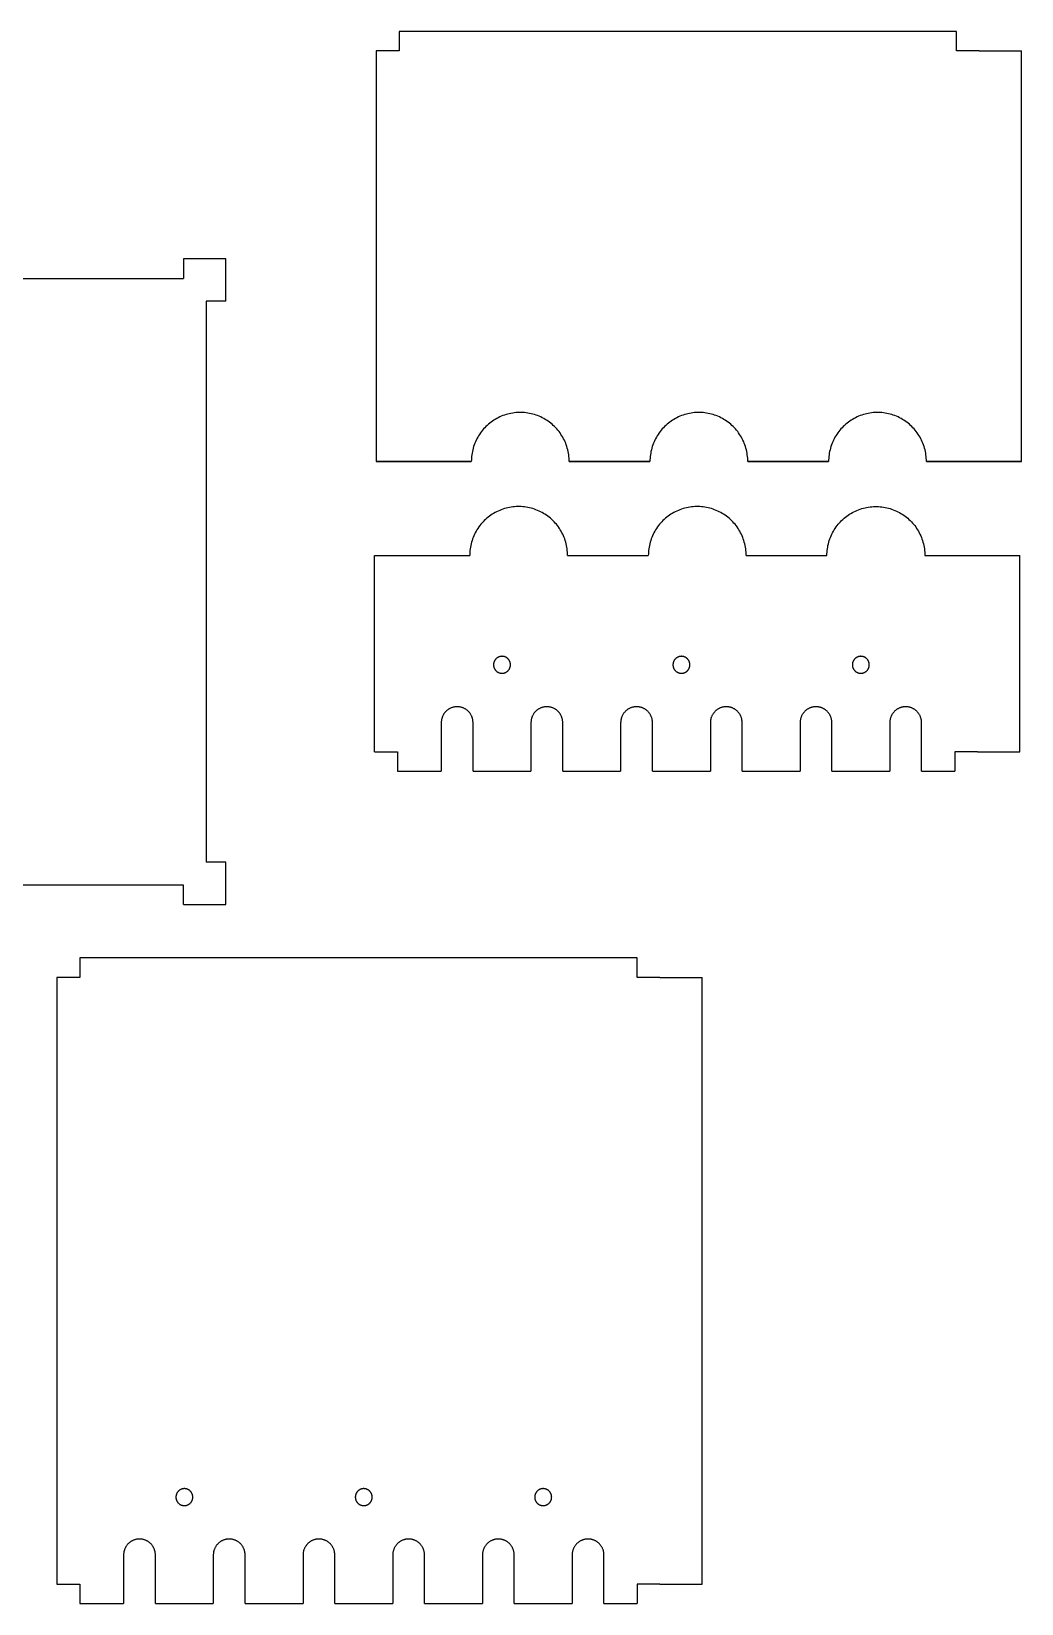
# Model space of a CAD drawing. Header units: millimetres. Extents: x -60 to 497, y -170 to 201.
# Drawn here: x 263.3 to 497.2, y -170 to 201.1 of the extents above; entities that cross this region are included whole.
import ezdxf

# ---------------------------------------------------------------- set-up
doc = ezdxf.new("R2010")
doc.units = ezdxf.units.MM
doc.header["$MEASUREMENT"] = 0
doc.layers.add('Default', color=178, linetype='Continuous', true_color=0x000000)

msp = doc.modelspace()

# ---------------------------------------------------------------- linework, layer by layer
at = {"layer": 'Default'}
for points in [[(481.76, 201.07), (350.16, 201.07)], [(350.16, 201.07), (350.16, 196.47)], [(487.16, 196.47), (481.76, 196.47), (481.76, 201.07)], [(344.76, 196.47), (344.76, 99.58)], [(350.16, 196.47), (344.76, 196.47)], [(487.16, 196.47), (497.16, 196.47)], [(497.16, 99.58), (497.16, 196.47)], [(299.24, 147.38), (299.24, 142.78)], [(309.24, 147.38), (299.24, 147.38)], [(309.24, 137.38), (309.24, 147.38)], [(166.84, 142.78), (299.24, 142.78)], [(309.24, 137.38), (304.64, 137.38)], [(304.64, 137.38), (304.64, 4.98)], [(390.33, 99.58), (390.32, 99.98), (390.3, 100.38), (390.27, 100.78), (390.22, 101.17), (390.16, 101.57), (390.08, 101.96), (389.99, 102.35), (389.89, 102.73), (389.78, 103.12), (389.65, 103.49), (389.51, 103.87), (389.35, 104.24), (389.19, 104.6), (389.01, 104.95), (388.82, 105.3), (388.61, 105.65), (388.4, 105.98), (388.17, 106.31), (387.93, 106.63), (387.68, 106.94), (387.42, 107.25), (387.15, 107.54), (386.88, 107.82), (386.59, 108.1), (386.29, 108.36), (385.98, 108.62), (385.66, 108.86), (385.34, 109.09), (385.01, 109.31), (384.67, 109.52), (384.32, 109.72), (383.97, 109.91), (383.61, 110.08), (383.24, 110.24), (382.87, 110.39), (382.5, 110.52), (382.12, 110.65), (381.73, 110.75), (381.35, 110.85), (380.96, 110.93), (380.56, 111), (380.17, 111.05), (379.77, 111.1), (379.37, 111.12), (378.97, 111.14), (378.58, 111.14), (378.18, 111.12), (377.78, 111.1), (377.38, 111.05), (376.99, 111), (376.59, 110.93), (376.2, 110.85), (375.82, 110.75), (375.43, 110.65), (375.05, 110.52), (374.68, 110.39), (374.31, 110.24), (373.94, 110.08), (373.58, 109.91), (373.23, 109.72), (372.88, 109.52), (372.54, 109.31), (372.21, 109.09), (371.89, 108.86), (371.57, 108.62), (371.26, 108.36), (370.96, 108.1), (370.68, 107.82), (370.4, 107.54), (370.13, 107.25), (369.87, 106.94), (369.62, 106.63), (369.38, 106.31), (369.15, 105.98), (368.94, 105.65), (368.74, 105.3), (368.54, 104.95), (368.36, 104.6), (368.2, 104.24), (368.04, 103.87), (367.9, 103.49), (367.77, 103.12), (367.66, 102.73), (367.56, 102.35), (367.47, 101.96), (367.39, 101.57), (367.33, 101.17), (367.28, 100.78), (367.25, 100.38), (367.23, 99.98), (367.22, 99.58)], [(432.51, 99.58), (432.51, 99.98), (432.49, 100.38), (432.45, 100.78), (432.4, 101.17), (432.34, 101.57), (432.27, 101.96), (432.18, 102.35), (432.08, 102.73), (431.96, 103.12), (431.83, 103.49), (431.69, 103.87), (431.54, 104.24), (431.37, 104.6), (431.19, 104.95), (431, 105.3), (430.8, 105.65), (430.58, 105.98), (430.35, 106.31), (430.12, 106.63), (429.87, 106.94), (429.61, 107.25), (429.34, 107.54), (429.06, 107.82), (428.77, 108.1), (428.47, 108.36), (428.16, 108.62), (427.85, 108.86), (427.52, 109.09), (427.19, 109.31), (426.85, 109.52), (426.51, 109.72), (426.15, 109.91), (425.79, 110.08), (425.43, 110.24), (425.06, 110.39), (424.68, 110.52), (424.3, 110.65), (423.92, 110.75), (423.53, 110.85), (423.14, 110.93), (422.75, 111), (422.35, 111.05), (421.96, 111.1), (421.56, 111.12), (421.16, 111.14), (420.76, 111.14), (420.36, 111.12), (419.96, 111.1), (419.57, 111.05), (419.17, 111), (418.78, 110.93), (418.39, 110.85), (418, 110.75), (417.62, 110.65), (417.24, 110.52), (416.86, 110.39), (416.49, 110.24), (416.13, 110.08), (415.77, 109.91), (415.41, 109.72), (415.07, 109.52), (414.73, 109.31), (414.4, 109.09), (414.07, 108.86), (413.76, 108.62), (413.45, 108.36), (413.15, 108.1), (412.86, 107.82), (412.58, 107.54), (412.31, 107.25), (412.05, 106.94), (411.8, 106.63), (411.57, 106.31), (411.34, 105.98), (411.12, 105.65), (410.92, 105.3), (410.73, 104.95), (410.55, 104.6), (410.38, 104.24), (410.23, 103.87), (410.09, 103.49), (409.96, 103.12), (409.84, 102.73), (409.74, 102.35), (409.65, 101.96), (409.58, 101.57), (409.51, 101.17), (409.47, 100.78), (409.43, 100.38), (409.41, 99.98), (409.4, 99.58)], [(474.7, 99.58), (474.69, 99.98), (474.67, 100.38), (474.64, 100.78), (474.59, 101.17), (474.53, 101.57), (474.45, 101.96), (474.36, 102.35), (474.26, 102.73), (474.15, 103.12), (474.02, 103.49), (473.88, 103.87), (473.72, 104.24), (473.56, 104.6), (473.38, 104.95), (473.18, 105.3), (472.98, 105.65), (472.77, 105.98), (472.54, 106.31), (472.3, 106.63), (472.05, 106.94), (471.79, 107.25), (471.52, 107.54), (471.24, 107.82), (470.96, 108.1), (470.66, 108.36), (470.35, 108.62), (470.03, 108.86), (469.71, 109.09), (469.38, 109.31), (469.04, 109.52), (468.69, 109.72), (468.34, 109.91), (467.98, 110.08), (467.61, 110.24), (467.24, 110.39), (466.87, 110.52), (466.49, 110.65), (466.1, 110.75), (465.72, 110.85), (465.33, 110.93), (464.93, 111), (464.54, 111.05), (464.14, 111.1), (463.74, 111.12), (463.34, 111.14), (462.95, 111.14), (462.55, 111.12), (462.15, 111.1), (461.75, 111.05), (461.36, 111), (460.96, 110.93), (460.57, 110.85), (460.19, 110.75), (459.8, 110.65), (459.42, 110.52), (459.05, 110.39), (458.68, 110.24), (458.31, 110.08), (457.95, 109.91), (457.6, 109.72), (457.25, 109.52), (456.91, 109.31), (456.58, 109.09), (456.26, 108.86), (455.94, 108.62), (455.63, 108.36), (455.33, 108.1), (455.04, 107.82), (454.77, 107.54), (454.5, 107.25), (454.24, 106.94), (453.99, 106.63), (453.75, 106.31), (453.52, 105.98), (453.31, 105.65), (453.1, 105.3), (452.91, 104.95), (452.73, 104.6), (452.57, 104.24), (452.41, 103.87), (452.27, 103.49), (452.14, 103.12), (452.03, 102.73), (451.93, 102.35), (451.84, 101.96), (451.76, 101.57), (451.7, 101.17), (451.65, 100.78), (451.62, 100.38), (451.6, 99.98), (451.59, 99.58)], [(344.76, 99.58), (367.22, 99.58)], [(367.22, 99.58), (344.76, 99.58)], [(390.33, 99.58), (409.4, 99.58)], [(409.4, 99.58), (390.33, 99.58)], [(390.33, 99.58), (409.4, 99.58)], [(432.51, 99.58), (451.59, 99.58)], [(451.59, 99.58), (432.51, 99.58)], [(432.51, 99.58), (451.59, 99.58)], [(497.16, 99.58), (474.7, 99.58)], [(474.7, 99.58), (497.16, 99.58)], [(389.95, 77.38), (389.94, 77.78), (389.92, 78.18), (389.89, 78.57), (389.84, 78.97), (389.78, 79.36), (389.7, 79.76), (389.61, 80.15), (389.51, 80.53), (389.39, 80.91), (389.27, 81.29), (389.12, 81.66), (388.97, 82.03), (388.8, 82.39), (388.62, 82.75), (388.43, 83.1), (388.23, 83.44), (388.01, 83.78), (387.79, 84.11), (387.55, 84.43), (387.3, 84.74), (387.04, 85.04), (386.77, 85.34), (386.49, 85.62), (386.2, 85.9), (385.9, 86.16), (385.6, 86.41), (385.28, 86.66), (384.96, 86.89), (384.62, 87.11), (384.28, 87.32), (383.94, 87.52), (383.58, 87.7), (383.23, 87.88), (382.86, 88.04), (382.49, 88.18), (382.11, 88.32), (381.73, 88.44), (381.35, 88.55), (380.96, 88.65), (380.57, 88.73), (380.18, 88.8), (379.79, 88.85), (379.39, 88.89), (378.99, 88.92), (378.59, 88.93), (378.19, 88.93), (377.79, 88.92), (377.4, 88.89), (377, 88.85), (376.6, 88.8), (376.21, 88.73), (375.82, 88.65), (375.43, 88.55), (375.05, 88.44), (374.67, 88.32), (374.3, 88.18), (373.92, 88.04), (373.56, 87.88), (373.2, 87.7), (372.85, 87.52), (372.5, 87.32), (372.16, 87.11), (371.83, 86.89), (371.5, 86.66), (371.19, 86.41), (370.88, 86.16), (370.58, 85.9), (370.29, 85.62), (370.01, 85.34), (369.74, 85.04), (369.48, 84.74), (369.24, 84.43), (369, 84.11), (368.77, 83.78), (368.56, 83.44), (368.35, 83.1), (368.16, 82.75), (367.98, 82.39), (367.81, 82.03), (367.66, 81.66), (367.52, 81.29), (367.39, 80.91), (367.28, 80.53), (367.17, 80.15), (367.08, 79.76), (367.01, 79.36), (366.95, 78.97), (366.9, 78.57), (366.86, 78.18), (366.84, 77.78), (366.84, 77.38)], [(432.13, 77.38), (432.13, 77.78), (432.1, 78.18), (432.07, 78.57), (432.02, 78.97), (431.96, 79.36), (431.89, 79.76), (431.8, 80.15), (431.69, 80.53), (431.58, 80.91), (431.45, 81.29), (431.31, 81.66), (431.15, 82.03), (430.99, 82.39), (430.81, 82.75), (430.62, 83.1), (430.41, 83.44), (430.2, 83.78), (429.97, 84.11), (429.73, 84.43), (429.49, 84.74), (429.23, 85.04), (428.96, 85.34), (428.68, 85.62), (428.39, 85.9), (428.09, 86.16), (427.78, 86.41), (427.47, 86.66), (427.14, 86.89), (426.81, 87.11), (426.47, 87.32), (426.12, 87.52), (425.77, 87.7), (425.41, 87.88), (425.05, 88.04), (424.67, 88.18), (424.3, 88.32), (423.92, 88.44), (423.54, 88.55), (423.15, 88.65), (422.76, 88.73), (422.37, 88.8), (421.97, 88.85), (421.57, 88.89), (421.18, 88.92), (420.78, 88.93), (420.38, 88.93), (419.98, 88.92), (419.58, 88.89), (419.18, 88.85), (418.79, 88.8), (418.4, 88.73), (418.01, 88.65), (417.62, 88.55), (417.23, 88.44), (416.86, 88.32), (416.48, 88.18), (416.11, 88.04), (415.74, 87.88), (415.38, 87.7), (415.03, 87.52), (414.68, 87.32), (414.35, 87.11), (414.01, 86.89), (413.69, 86.66), (413.37, 86.41), (413.07, 86.16), (412.77, 85.9), (412.48, 85.62), (412.2, 85.34), (411.93, 85.04), (411.67, 84.74), (411.42, 84.43), (411.18, 84.11), (410.96, 83.78), (410.74, 83.44), (410.54, 83.1), (410.35, 82.75), (410.17, 82.39), (410, 82.03), (409.85, 81.66), (409.7, 81.29), (409.58, 80.91), (409.46, 80.53), (409.36, 80.15), (409.27, 79.76), (409.19, 79.36), (409.13, 78.97), (409.08, 78.57), (409.05, 78.18), (409.03, 77.78), (409.02, 77.38)], [(451.21, 77.38), (451.21, 77.78), (451.23, 78.18), (451.27, 78.57), (451.32, 78.97), (451.38, 79.36), (451.45, 79.76), (451.54, 80.15), (451.64, 80.53), (451.76, 80.91), (451.89, 81.29), (452.03, 81.66), (452.18, 82.03), (452.35, 82.39), (452.53, 82.75), (452.72, 83.1), (452.93, 83.44), (453.14, 83.78), (453.37, 84.11), (453.6, 84.43), (453.85, 84.74), (454.11, 85.04), (454.38, 85.34), (454.66, 85.62), (454.95, 85.9), (455.25, 86.16), (455.56, 86.41), (455.87, 86.66), (456.2, 86.89), (456.53, 87.11), (456.87, 87.32), (457.22, 87.52), (457.57, 87.7), (457.93, 87.88), (458.29, 88.04), (458.66, 88.18), (459.04, 88.32), (459.42, 88.44), (459.8, 88.55), (460.19, 88.65), (460.58, 88.73), (460.97, 88.8), (461.37, 88.85), (461.77, 88.89), (462.16, 88.92), (462.56, 88.93), (462.96, 88.93), (463.36, 88.92), (463.76, 88.89), (464.15, 88.85), (464.55, 88.8), (464.94, 88.73), (465.33, 88.65), (465.72, 88.55), (466.1, 88.44), (466.48, 88.32), (466.86, 88.18), (467.23, 88.04), (467.59, 87.88), (467.95, 87.7), (468.31, 87.52), (468.65, 87.32), (468.99, 87.11), (469.33, 86.89), (469.65, 86.66), (469.97, 86.41), (470.27, 86.16), (470.57, 85.9), (470.86, 85.62), (471.14, 85.34), (471.41, 85.04), (471.67, 84.74), (471.92, 84.43), (472.16, 84.11), (472.38, 83.78), (472.6, 83.44), (472.8, 83.1), (472.99, 82.75), (473.17, 82.39), (473.34, 82.03), (473.49, 81.66), (473.64, 81.29), (473.76, 80.91), (473.88, 80.53), (473.98, 80.15), (474.07, 79.76), (474.15, 79.36), (474.21, 78.97), (474.25, 78.57), (474.29, 78.18), (474.31, 77.78), (474.32, 77.38)], [(344.38, 77.38), (366.84, 77.38)], [(344.38, 31.07), (344.38, 77.38)], [(389.95, 77.38), (409.02, 77.38)], [(432.13, 77.38), (451.21, 77.38)], [(474.32, 77.38), (496.78, 77.38)], [(496.78, 31.07), (496.78, 77.38)], [(367.63, 37.94), (367.63, 38.07), (367.62, 38.2), (367.61, 38.33), (367.59, 38.46), (367.57, 38.59), (367.55, 38.71), (367.52, 38.84), (367.49, 38.96), (367.45, 39.09), (367.41, 39.21), (367.36, 39.33), (367.31, 39.45), (367.26, 39.57), (367.2, 39.68), (367.14, 39.8), (367.07, 39.91), (367, 40.02), (366.93, 40.12), (366.85, 40.23), (366.77, 40.33), (366.69, 40.43), (366.6, 40.52), (366.51, 40.62), (366.41, 40.71), (366.32, 40.79), (366.22, 40.87), (366.11, 40.95), (366.01, 41.03), (365.9, 41.1), (365.79, 41.17), (365.68, 41.23), (365.56, 41.29), (365.45, 41.35), (365.33, 41.4), (365.21, 41.45), (365.09, 41.49), (364.96, 41.53), (364.84, 41.57), (364.71, 41.6), (364.59, 41.62), (364.46, 41.65), (364.33, 41.66), (364.2, 41.68), (364.07, 41.69), (363.94, 41.69), (363.81, 41.69), (363.68, 41.69), (363.55, 41.68), (363.43, 41.66), (363.3, 41.65), (363.17, 41.62), (363.04, 41.6), (362.92, 41.57), (362.79, 41.53), (362.67, 41.49), (362.55, 41.45), (362.43, 41.4), (362.31, 41.35), (362.19, 41.29), (362.08, 41.23), (361.97, 41.17), (361.85, 41.1), (361.75, 41.03), (361.64, 40.95), (361.54, 40.87), (361.44, 40.79), (361.34, 40.71), (361.25, 40.62), (361.16, 40.52), (361.07, 40.43), (360.99, 40.33), (360.91, 40.23), (360.83, 40.12), (360.75, 40.02), (360.68, 39.91), (360.62, 39.8), (360.56, 39.68), (360.5, 39.57), (360.44, 39.45), (360.39, 39.33), (360.35, 39.21), (360.31, 39.09), (360.27, 38.96), (360.24, 38.84), (360.21, 38.71), (360.18, 38.59), (360.16, 38.46), (360.15, 38.33), (360.14, 38.2), (360.13, 38.07), (360.13, 37.94)], [(388.81, 37.94), (388.81, 38.07), (388.8, 38.2), (388.79, 38.33), (388.78, 38.46), (388.76, 38.59), (388.73, 38.71), (388.7, 38.84), (388.67, 38.96), (388.63, 39.09), (388.59, 39.21), (388.55, 39.33), (388.5, 39.45), (388.44, 39.57), (388.38, 39.68), (388.32, 39.8), (388.25, 39.91), (388.18, 40.02), (388.11, 40.12), (388.03, 40.23), (387.95, 40.33), (387.87, 40.43), (387.78, 40.52), (387.69, 40.62), (387.6, 40.71), (387.5, 40.79), (387.4, 40.87), (387.3, 40.95), (387.19, 41.03), (387.08, 41.1), (386.97, 41.17), (386.86, 41.23), (386.75, 41.29), (386.63, 41.35), (386.51, 41.4), (386.39, 41.45), (386.27, 41.49), (386.15, 41.53), (386.02, 41.57), (385.9, 41.6), (385.77, 41.62), (385.64, 41.65), (385.51, 41.66), (385.38, 41.68), (385.26, 41.69), (385.13, 41.69), (385, 41.69), (384.87, 41.69), (384.74, 41.68), (384.61, 41.66), (384.48, 41.65), (384.35, 41.62), (384.23, 41.6), (384.1, 41.57), (383.98, 41.53), (383.85, 41.49), (383.73, 41.45), (383.61, 41.4), (383.49, 41.35), (383.38, 41.29), (383.26, 41.23), (383.15, 41.17), (383.04, 41.1), (382.93, 41.03), (382.83, 40.95), (382.72, 40.87), (382.62, 40.79), (382.53, 40.71), (382.43, 40.62), (382.34, 40.52), (382.25, 40.43), (382.17, 40.33), (382.09, 40.23), (382.01, 40.12), (381.94, 40.02), (381.87, 39.91), (381.8, 39.8), (381.74, 39.68), (381.68, 39.57), (381.63, 39.45), (381.58, 39.33), (381.53, 39.21), (381.49, 39.09), (381.45, 38.96), (381.42, 38.84), (381.39, 38.71), (381.37, 38.59), (381.35, 38.46), (381.33, 38.33), (381.32, 38.2), (381.31, 38.07), (381.31, 37.94)], [(410, 37.94), (409.99, 38.07), (409.99, 38.2), (409.98, 38.33), (409.96, 38.46), (409.94, 38.59), (409.92, 38.71), (409.89, 38.84), (409.85, 38.96), (409.82, 39.09), (409.77, 39.21), (409.73, 39.33), (409.68, 39.45), (409.62, 39.57), (409.57, 39.68), (409.5, 39.8), (409.44, 39.91), (409.37, 40.02), (409.29, 40.12), (409.22, 40.23), (409.14, 40.33), (409.05, 40.43), (408.97, 40.52), (408.87, 40.62), (408.78, 40.71), (408.68, 40.79), (408.58, 40.87), (408.48, 40.95), (408.38, 41.03), (408.27, 41.1), (408.16, 41.17), (408.05, 41.23), (407.93, 41.29), (407.81, 41.35), (407.7, 41.4), (407.58, 41.45), (407.45, 41.49), (407.33, 41.53), (407.21, 41.57), (407.08, 41.6), (406.95, 41.62), (406.83, 41.65), (406.7, 41.66), (406.57, 41.68), (406.44, 41.69), (406.31, 41.69), (406.18, 41.69), (406.05, 41.69), (405.92, 41.68), (405.79, 41.66), (405.66, 41.65), (405.54, 41.62), (405.41, 41.6), (405.28, 41.57), (405.16, 41.53), (405.04, 41.49), (404.91, 41.45), (404.79, 41.4), (404.68, 41.35), (404.56, 41.29), (404.44, 41.23), (404.33, 41.17), (404.22, 41.1), (404.11, 41.03), (404.01, 40.95), (403.91, 40.87), (403.81, 40.79), (403.71, 40.71), (403.62, 40.62), (403.52, 40.52), (403.44, 40.43), (403.35, 40.33), (403.27, 40.23), (403.19, 40.12), (403.12, 40.02), (403.05, 39.91), (402.99, 39.8), (402.92, 39.68), (402.87, 39.57), (402.81, 39.45), (402.76, 39.33), (402.72, 39.21), (402.67, 39.09), (402.64, 38.96), (402.6, 38.84), (402.57, 38.71), (402.55, 38.59), (402.53, 38.46), (402.51, 38.33), (402.5, 38.2), (402.5, 38.07), (402.49, 37.94)], [(431.18, 37.94), (431.18, 38.07), (431.17, 38.2), (431.16, 38.33), (431.14, 38.46), (431.12, 38.59), (431.1, 38.71), (431.07, 38.84), (431.04, 38.96), (431, 39.09), (430.96, 39.21), (430.91, 39.33), (430.86, 39.45), (430.81, 39.57), (430.75, 39.68), (430.69, 39.8), (430.62, 39.91), (430.55, 40.02), (430.48, 40.12), (430.4, 40.23), (430.32, 40.33), (430.24, 40.43), (430.15, 40.52), (430.06, 40.62), (429.96, 40.71), (429.87, 40.79), (429.77, 40.87), (429.66, 40.95), (429.56, 41.03), (429.45, 41.1), (429.34, 41.17), (429.23, 41.23), (429.11, 41.29), (429, 41.35), (428.88, 41.4), (428.76, 41.45), (428.64, 41.49), (428.51, 41.53), (428.39, 41.57), (428.26, 41.6), (428.14, 41.62), (428.01, 41.65), (427.88, 41.66), (427.75, 41.68), (427.62, 41.69), (427.49, 41.69), (427.36, 41.69), (427.23, 41.69), (427.11, 41.68), (426.98, 41.66), (426.85, 41.65), (426.72, 41.62), (426.59, 41.6), (426.47, 41.57), (426.34, 41.53), (426.22, 41.49), (426.1, 41.45), (425.98, 41.4), (425.86, 41.35), (425.74, 41.29), (425.63, 41.23), (425.52, 41.17), (425.41, 41.1), (425.3, 41.03), (425.19, 40.95), (425.09, 40.87), (424.99, 40.79), (424.89, 40.71), (424.8, 40.62), (424.71, 40.52), (424.62, 40.43), (424.54, 40.33), (424.46, 40.23), (424.38, 40.12), (424.3, 40.02), (424.24, 39.91), (424.17, 39.8), (424.11, 39.68), (424.05, 39.57), (423.99, 39.45), (423.94, 39.33), (423.9, 39.21), (423.86, 39.09), (423.82, 38.96), (423.79, 38.84), (423.76, 38.71), (423.73, 38.59), (423.71, 38.46), (423.7, 38.33), (423.69, 38.2), (423.68, 38.07), (423.68, 37.94)], [(452.36, 37.94), (452.36, 38.07), (452.35, 38.2), (452.34, 38.33), (452.33, 38.46), (452.31, 38.59), (452.28, 38.71), (452.25, 38.84), (452.22, 38.96), (452.18, 39.09), (452.14, 39.21), (452.1, 39.33), (452.05, 39.45), (451.99, 39.57), (451.93, 39.68), (451.87, 39.8), (451.81, 39.91), (451.74, 40.02), (451.66, 40.12), (451.58, 40.23), (451.5, 40.33), (451.42, 40.43), (451.33, 40.52), (451.24, 40.62), (451.15, 40.71), (451.05, 40.79), (450.95, 40.87), (450.85, 40.95), (450.74, 41.03), (450.64, 41.1), (450.52, 41.17), (450.41, 41.23), (450.3, 41.29), (450.18, 41.35), (450.06, 41.4), (449.94, 41.45), (449.82, 41.49), (449.7, 41.53), (449.57, 41.57), (449.45, 41.6), (449.32, 41.62), (449.19, 41.65), (449.06, 41.66), (448.94, 41.68), (448.81, 41.69), (448.68, 41.69), (448.55, 41.69), (448.42, 41.69), (448.29, 41.68), (448.16, 41.66), (448.03, 41.65), (447.9, 41.62), (447.78, 41.6), (447.65, 41.57), (447.53, 41.53), (447.4, 41.49), (447.28, 41.45), (447.16, 41.4), (447.04, 41.35), (446.93, 41.29), (446.81, 41.23), (446.7, 41.17), (446.59, 41.1), (446.48, 41.03), (446.38, 40.95), (446.27, 40.87), (446.17, 40.79), (446.08, 40.71), (445.98, 40.62), (445.89, 40.52), (445.8, 40.43), (445.72, 40.33), (445.64, 40.23), (445.56, 40.12), (445.49, 40.02), (445.42, 39.91), (445.35, 39.8), (445.29, 39.68), (445.23, 39.57), (445.18, 39.45), (445.13, 39.33), (445.08, 39.21), (445.04, 39.09), (445, 38.96), (444.97, 38.84), (444.94, 38.71), (444.92, 38.59), (444.9, 38.46), (444.88, 38.33), (444.87, 38.2), (444.86, 38.07), (444.86, 37.94)], [(473.55, 37.94), (473.54, 38.07), (473.54, 38.2), (473.53, 38.33), (473.51, 38.46), (473.49, 38.59), (473.47, 38.71), (473.44, 38.84), (473.4, 38.96), (473.37, 39.09), (473.33, 39.21), (473.28, 39.33), (473.23, 39.45), (473.18, 39.57), (473.12, 39.68), (473.05, 39.8), (472.99, 39.91), (472.92, 40.02), (472.85, 40.12), (472.77, 40.23), (472.69, 40.33), (472.6, 40.43), (472.52, 40.52), (472.42, 40.62), (472.33, 40.71), (472.23, 40.79), (472.13, 40.87), (472.03, 40.95), (471.93, 41.03), (471.82, 41.1), (471.71, 41.17), (471.6, 41.23), (471.48, 41.29), (471.36, 41.35), (471.25, 41.4), (471.13, 41.45), (471, 41.49), (470.88, 41.53), (470.76, 41.57), (470.63, 41.6), (470.5, 41.62), (470.38, 41.65), (470.25, 41.66), (470.12, 41.68), (469.99, 41.69), (469.86, 41.69), (469.73, 41.69), (469.6, 41.69), (469.47, 41.68), (469.34, 41.66), (469.21, 41.65), (469.09, 41.62), (468.96, 41.6), (468.83, 41.57), (468.71, 41.53), (468.59, 41.49), (468.47, 41.45), (468.34, 41.4), (468.23, 41.35), (468.11, 41.29), (468, 41.23), (467.88, 41.17), (467.77, 41.1), (467.66, 41.03), (467.56, 40.95), (467.46, 40.87), (467.36, 40.79), (467.26, 40.71), (467.17, 40.62), (467.08, 40.52), (466.99, 40.43), (466.9, 40.33), (466.82, 40.23), (466.75, 40.12), (466.67, 40.02), (466.6, 39.91), (466.54, 39.8), (466.47, 39.68), (466.42, 39.57), (466.36, 39.45), (466.31, 39.33), (466.27, 39.21), (466.22, 39.09), (466.19, 38.96), (466.15, 38.84), (466.12, 38.71), (466.1, 38.59), (466.08, 38.46), (466.06, 38.33), (466.05, 38.2), (466.05, 38.07), (466.04, 37.94)], [(360.13, 37.94), (360.13, 26.47)], [(367.63, 26.47), (367.63, 37.94)], [(381.31, 37.94), (381.31, 26.47)], [(388.81, 26.47), (388.81, 37.94)], [(402.49, 37.94), (402.49, 26.47)], [(410, 26.47), (410, 37.94)], [(423.68, 37.94), (423.68, 26.47)], [(431.18, 26.47), (431.18, 37.94)], [(444.86, 37.94), (444.86, 26.47)], [(452.36, 26.47), (452.36, 37.94)], [(466.04, 37.94), (466.04, 26.47)], [(473.55, 26.47), (473.55, 37.94)], [(344.38, 31.07), (349.78, 31.07)], [(349.78, 31.07), (349.78, 26.47)], [(486.78, 31.07), (481.38, 31.07)], [(481.38, 31.07), (481.38, 26.47)], [(486.78, 31.07), (496.78, 31.07)], [(349.78, 26.47), (360.13, 26.47)], [(367.63, 26.47), (381.31, 26.47)], [(388.81, 26.47), (402.49, 26.47)], [(410, 26.47), (423.68, 26.47)], [(431.18, 26.47), (444.86, 26.47)], [(452.36, 26.47), (466.04, 26.47)], [(473.55, 26.47), (481.38, 26.47)], [(309.24, 4.98), (304.64, 4.98)], [(309.24, -5.02), (309.24, 4.98)], [(299.24, -0.42), (166.84, -0.42)], [(299.24, -5.02), (299.24, -0.42)], [(299.24, -5.02), (309.24, -5.02)], [(274.77, -17.58), (274.77, -22.18)], [(406.37, -17.58), (274.77, -17.58)], [(411.77, -22.18), (406.37, -22.18), (406.37, -17.58)], [(269.37, -22.18), (269.37, -165.38)], [(274.77, -22.18), (269.37, -22.18)], [(411.77, -22.18), (421.77, -22.18)], [(421.77, -165.38), (421.77, -22.18)], [(292.62, -158.51), (292.62, -158.38), (292.61, -158.25), (292.6, -158.12), (292.59, -157.99), (292.57, -157.86), (292.54, -157.73), (292.51, -157.61), (292.48, -157.48), (292.44, -157.36), (292.4, -157.24), (292.35, -157.11), (292.3, -157), (292.25, -156.88), (292.19, -156.76), (292.13, -156.65), (292.06, -156.54), (291.99, -156.43), (291.92, -156.32), (291.84, -156.22), (291.76, -156.12), (291.68, -156.02), (291.59, -155.92), (291.5, -155.83), (291.41, -155.74), (291.31, -155.65), (291.21, -155.57), (291.11, -155.49), (291, -155.42), (290.89, -155.35), (290.78, -155.28), (290.67, -155.21), (290.56, -155.15), (290.44, -155.1), (290.32, -155.05), (290.2, -155), (290.08, -154.95), (289.96, -154.91), (289.83, -154.88), (289.71, -154.85), (289.58, -154.82), (289.45, -154.8), (289.32, -154.78), (289.19, -154.77), (289.06, -154.76), (288.94, -154.75), (288.81, -154.75), (288.68, -154.76), (288.55, -154.77), (288.42, -154.78), (288.29, -154.8), (288.16, -154.82), (288.04, -154.85), (287.91, -154.88), (287.79, -154.91), (287.66, -154.95), (287.54, -155), (287.42, -155.05), (287.3, -155.1), (287.18, -155.15), (287.07, -155.21), (286.96, -155.28), (286.85, -155.35), (286.74, -155.42), (286.63, -155.49), (286.53, -155.57), (286.43, -155.65), (286.33, -155.74), (286.24, -155.83), (286.15, -155.92), (286.06, -156.02), (285.98, -156.12), (285.9, -156.22), (285.82, -156.32), (285.75, -156.43), (285.68, -156.54), (285.61, -156.65), (285.55, -156.76), (285.49, -156.88), (285.44, -157), (285.39, -157.11), (285.34, -157.24), (285.3, -157.36), (285.26, -157.48), (285.23, -157.61), (285.2, -157.73), (285.17, -157.86), (285.15, -157.99), (285.14, -158.12), (285.13, -158.25), (285.12, -158.38), (285.12, -158.51)], [(313.81, -158.51), (313.8, -158.38), (313.8, -158.25), (313.79, -158.12), (313.77, -157.99), (313.75, -157.86), (313.72, -157.73), (313.7, -157.61), (313.66, -157.48), (313.63, -157.36), (313.58, -157.24), (313.54, -157.11), (313.49, -157), (313.43, -156.88), (313.38, -156.76), (313.31, -156.65), (313.25, -156.54), (313.18, -156.43), (313.1, -156.32), (313.03, -156.22), (312.95, -156.12), (312.86, -156.02), (312.77, -155.92), (312.68, -155.83), (312.59, -155.74), (312.49, -155.65), (312.39, -155.57), (312.29, -155.49), (312.18, -155.42), (312.08, -155.35), (311.97, -155.28), (311.85, -155.21), (311.74, -155.15), (311.62, -155.1), (311.5, -155.05), (311.38, -155), (311.26, -154.95), (311.14, -154.91), (311.01, -154.88), (310.89, -154.85), (310.76, -154.82), (310.63, -154.8), (310.51, -154.78), (310.38, -154.77), (310.25, -154.76), (310.12, -154.75), (309.99, -154.75), (309.86, -154.76), (309.73, -154.77), (309.6, -154.78), (309.47, -154.8), (309.35, -154.82), (309.22, -154.85), (309.09, -154.88), (308.97, -154.91), (308.85, -154.95), (308.72, -155), (308.6, -155.05), (308.48, -155.1), (308.37, -155.15), (308.25, -155.21), (308.14, -155.28), (308.03, -155.35), (307.92, -155.42), (307.82, -155.49), (307.71, -155.57), (307.62, -155.65), (307.52, -155.74), (307.42, -155.83), (307.33, -155.92), (307.25, -156.02), (307.16, -156.12), (307.08, -156.22), (307, -156.32), (306.93, -156.43), (306.86, -156.54), (306.79, -156.65), (306.73, -156.76), (306.67, -156.88), (306.62, -157), (306.57, -157.11), (306.52, -157.24), (306.48, -157.36), (306.44, -157.48), (306.41, -157.61), (306.38, -157.73), (306.36, -157.86), (306.34, -157.99), (306.32, -158.12), (306.31, -158.25), (306.3, -158.38), (306.3, -158.51)], [(334.99, -158.51), (334.99, -158.38), (334.98, -158.25), (334.97, -158.12), (334.95, -157.99), (334.93, -157.86), (334.91, -157.73), (334.88, -157.61), (334.85, -157.48), (334.81, -157.36), (334.77, -157.24), (334.72, -157.11), (334.67, -157), (334.62, -156.88), (334.56, -156.76), (334.5, -156.65), (334.43, -156.54), (334.36, -156.43), (334.29, -156.32), (334.21, -156.22), (334.13, -156.12), (334.05, -156.02), (333.96, -155.92), (333.87, -155.83), (333.77, -155.74), (333.68, -155.65), (333.58, -155.57), (333.47, -155.49), (333.37, -155.42), (333.26, -155.35), (333.15, -155.28), (333.04, -155.21), (332.92, -155.15), (332.81, -155.1), (332.69, -155.05), (332.57, -155), (332.45, -154.95), (332.32, -154.91), (332.2, -154.88), (332.07, -154.85), (331.95, -154.82), (331.82, -154.8), (331.69, -154.78), (331.56, -154.77), (331.43, -154.76), (331.3, -154.75), (331.17, -154.75), (331.04, -154.76), (330.91, -154.77), (330.79, -154.78), (330.66, -154.8), (330.53, -154.82), (330.4, -154.85), (330.28, -154.88), (330.15, -154.91), (330.03, -154.95), (329.91, -155), (329.79, -155.05), (329.67, -155.1), (329.55, -155.15), (329.44, -155.21), (329.32, -155.28), (329.21, -155.35), (329.11, -155.42), (329, -155.49), (328.9, -155.57), (328.8, -155.65), (328.7, -155.74), (328.61, -155.83), (328.52, -155.92), (328.43, -156.02), (328.35, -156.12), (328.26, -156.22), (328.19, -156.32), (328.11, -156.43), (328.04, -156.54), (327.98, -156.65), (327.92, -156.76), (327.86, -156.88), (327.8, -157), (327.75, -157.11), (327.71, -157.24), (327.67, -157.36), (327.63, -157.48), (327.6, -157.61), (327.57, -157.73), (327.54, -157.86), (327.52, -157.99), (327.51, -158.12), (327.5, -158.25), (327.49, -158.38), (327.49, -158.51)], [(356.17, -158.51), (356.17, -158.38), (356.16, -158.25), (356.15, -158.12), (356.14, -157.99), (356.12, -157.86), (356.09, -157.73), (356.06, -157.61), (356.03, -157.48), (355.99, -157.36), (355.95, -157.24), (355.9, -157.11), (355.85, -157), (355.8, -156.88), (355.74, -156.76), (355.68, -156.65), (355.61, -156.54), (355.54, -156.43), (355.47, -156.32), (355.39, -156.22), (355.31, -156.12), (355.23, -156.02), (355.14, -155.92), (355.05, -155.83), (354.96, -155.74), (354.86, -155.65), (354.76, -155.57), (354.66, -155.49), (354.55, -155.42), (354.44, -155.35), (354.33, -155.28), (354.22, -155.21), (354.11, -155.15), (353.99, -155.1), (353.87, -155.05), (353.75, -155), (353.63, -154.95), (353.51, -154.91), (353.38, -154.88), (353.26, -154.85), (353.13, -154.82), (353, -154.8), (352.87, -154.78), (352.74, -154.77), (352.61, -154.76), (352.49, -154.75), (352.36, -154.75), (352.23, -154.76), (352.1, -154.77), (351.97, -154.78), (351.84, -154.8), (351.71, -154.82), (351.59, -154.85), (351.46, -154.88), (351.34, -154.91), (351.21, -154.95), (351.09, -155), (350.97, -155.05), (350.85, -155.1), (350.74, -155.15), (350.62, -155.21), (350.51, -155.28), (350.4, -155.35), (350.29, -155.42), (350.18, -155.49), (350.08, -155.57), (349.98, -155.65), (349.89, -155.74), (349.79, -155.83), (349.7, -155.92), (349.61, -156.02), (349.53, -156.12), (349.45, -156.22), (349.37, -156.32), (349.3, -156.43), (349.23, -156.54), (349.16, -156.65), (349.1, -156.76), (349.04, -156.88), (348.99, -157), (348.94, -157.11), (348.89, -157.24), (348.85, -157.36), (348.81, -157.48), (348.78, -157.61), (348.75, -157.73), (348.73, -157.86), (348.71, -157.99), (348.69, -158.12), (348.68, -158.25), (348.67, -158.38), (348.67, -158.51)], [(377.36, -158.51), (377.35, -158.38), (377.35, -158.25), (377.34, -158.12), (377.32, -157.99), (377.3, -157.86), (377.28, -157.73), (377.25, -157.61), (377.21, -157.48), (377.18, -157.36), (377.13, -157.24), (377.09, -157.11), (377.04, -157), (376.98, -156.88), (376.93, -156.76), (376.86, -156.65), (376.8, -156.54), (376.73, -156.43), (376.65, -156.32), (376.58, -156.22), (376.5, -156.12), (376.41, -156.02), (376.32, -155.92), (376.23, -155.83), (376.14, -155.74), (376.04, -155.65), (375.94, -155.57), (375.84, -155.49), (375.74, -155.42), (375.63, -155.35), (375.52, -155.28), (375.4, -155.21), (375.29, -155.15), (375.17, -155.1), (375.05, -155.05), (374.93, -155), (374.81, -154.95), (374.69, -154.91), (374.56, -154.88), (374.44, -154.85), (374.31, -154.82), (374.18, -154.8), (374.06, -154.78), (373.93, -154.77), (373.8, -154.76), (373.67, -154.75), (373.54, -154.75), (373.41, -154.76), (373.28, -154.77), (373.15, -154.78), (373.02, -154.8), (372.9, -154.82), (372.77, -154.85), (372.64, -154.88), (372.52, -154.91), (372.4, -154.95), (372.27, -155), (372.15, -155.05), (372.04, -155.1), (371.92, -155.15), (371.8, -155.21), (371.69, -155.28), (371.58, -155.35), (371.47, -155.42), (371.37, -155.49), (371.27, -155.57), (371.17, -155.65), (371.07, -155.74), (370.97, -155.83), (370.88, -155.92), (370.8, -156.02), (370.71, -156.12), (370.63, -156.22), (370.55, -156.32), (370.48, -156.43), (370.41, -156.54), (370.34, -156.65), (370.28, -156.76), (370.22, -156.88), (370.17, -157), (370.12, -157.11), (370.07, -157.24), (370.03, -157.36), (370, -157.48), (369.96, -157.61), (369.93, -157.73), (369.91, -157.86), (369.89, -157.99), (369.87, -158.12), (369.86, -158.25), (369.86, -158.38), (369.85, -158.51)], [(398.54, -158.51), (398.54, -158.38), (398.53, -158.25), (398.52, -158.12), (398.5, -157.99), (398.48, -157.86), (398.46, -157.73), (398.43, -157.61), (398.4, -157.48), (398.36, -157.36), (398.32, -157.24), (398.27, -157.11), (398.22, -157), (398.17, -156.88), (398.11, -156.76), (398.05, -156.65), (397.98, -156.54), (397.91, -156.43), (397.84, -156.32), (397.76, -156.22), (397.68, -156.12), (397.6, -156.02), (397.51, -155.92), (397.42, -155.83), (397.32, -155.74), (397.23, -155.65), (397.13, -155.57), (397.02, -155.49), (396.92, -155.42), (396.81, -155.35), (396.7, -155.28), (396.59, -155.21), (396.47, -155.15), (396.36, -155.1), (396.24, -155.05), (396.12, -155), (396, -154.95), (395.87, -154.91), (395.75, -154.88), (395.62, -154.85), (395.5, -154.82), (395.37, -154.8), (395.24, -154.78), (395.11, -154.77), (394.98, -154.76), (394.85, -154.75), (394.72, -154.75), (394.59, -154.76), (394.46, -154.77), (394.34, -154.78), (394.21, -154.8), (394.08, -154.82), (393.95, -154.85), (393.83, -154.88), (393.7, -154.91), (393.58, -154.95), (393.46, -155), (393.34, -155.05), (393.22, -155.1), (393.1, -155.15), (392.99, -155.21), (392.87, -155.28), (392.76, -155.35), (392.66, -155.42), (392.55, -155.49), (392.45, -155.57), (392.35, -155.65), (392.25, -155.74), (392.16, -155.83), (392.07, -155.92), (391.98, -156.02), (391.9, -156.12), (391.82, -156.22), (391.74, -156.32), (391.66, -156.43), (391.59, -156.54), (391.53, -156.65), (391.47, -156.76), (391.41, -156.88), (391.35, -157), (391.3, -157.11), (391.26, -157.24), (391.22, -157.36), (391.18, -157.48), (391.15, -157.61), (391.12, -157.73), (391.09, -157.86), (391.07, -157.99), (391.06, -158.12), (391.05, -158.25), (391.04, -158.38), (391.04, -158.51)], [(285.12, -158.51), (285.12, -169.98)], [(292.62, -169.98), (292.62, -158.51)], [(306.3, -158.51), (306.3, -169.98)], [(313.81, -169.98), (313.81, -158.51)], [(327.49, -158.51), (327.49, -169.98)], [(334.99, -169.98), (334.99, -158.51)], [(348.67, -158.51), (348.67, -169.98)], [(356.17, -169.98), (356.17, -158.51)], [(369.85, -158.51), (369.85, -169.98)], [(377.36, -169.98), (377.36, -158.51)], [(391.04, -158.51), (391.04, -169.98)], [(398.54, -169.98), (398.54, -158.51)], [(269.37, -165.38), (274.77, -165.38)], [(274.77, -165.38), (274.77, -169.98)], [(411.77, -165.38), (406.37, -165.38), (406.37, -169.98)], [(411.77, -165.38), (421.77, -165.38)], [(274.77, -169.98), (285.12, -169.98)], [(292.62, -169.98), (306.3, -169.98)], [(313.81, -169.98), (327.49, -169.98)], [(334.99, -169.98), (348.67, -169.98)], [(356.17, -169.98), (369.85, -169.98)], [(377.36, -169.98), (391.04, -169.98)], [(398.54, -169.98), (406.37, -169.98)]]:
    msp.add_lwpolyline(points, dxfattribs=at)
for points in [[(376.47, 51.59), (376.47, 51.66), (376.46, 51.73), (376.46, 51.79), (376.45, 51.86), (376.44, 51.93), (376.43, 52), (376.41, 52.07), (376.39, 52.13), (376.37, 52.2), (376.35, 52.27), (376.33, 52.33), (376.3, 52.4), (376.27, 52.46), (376.24, 52.52), (376.2, 52.58), (376.17, 52.64), (376.13, 52.7), (376.09, 52.76), (376.05, 52.81), (376.01, 52.87), (375.96, 52.92), (375.91, 52.97), (375.87, 53.02), (375.81, 53.07), (375.76, 53.11), (375.71, 53.16), (375.65, 53.2), (375.6, 53.24), (375.54, 53.28), (375.48, 53.31), (375.42, 53.35), (375.36, 53.38), (375.29, 53.41), (375.23, 53.44), (375.17, 53.46), (375.1, 53.48), (375.03, 53.51), (374.97, 53.52), (374.9, 53.54), (374.83, 53.55), (374.76, 53.56), (374.69, 53.57), (374.63, 53.58), (374.56, 53.58), (374.49, 53.59), (374.42, 53.59), (374.35, 53.58), (374.28, 53.58), (374.21, 53.57), (374.14, 53.56), (374.07, 53.55), (374.01, 53.53), (373.94, 53.51), (373.87, 53.5), (373.81, 53.47), (373.74, 53.45), (373.68, 53.42), (373.61, 53.39), (373.55, 53.36), (373.49, 53.33), (373.43, 53.3), (373.37, 53.26), (373.31, 53.22), (373.26, 53.18), (373.2, 53.13), (373.15, 53.09), (373.1, 53.04), (373.05, 52.99), (373, 52.94), (372.96, 52.89), (372.91, 52.84), (372.87, 52.78), (372.83, 52.73), (372.79, 52.67), (372.75, 52.61), (372.72, 52.55), (372.69, 52.49), (372.66, 52.43), (372.63, 52.36), (372.6, 52.3), (372.58, 52.23), (372.56, 52.17), (372.54, 52.1), (372.52, 52.03), (372.51, 51.97), (372.49, 51.9), (372.48, 51.83), (372.48, 51.76), (372.47, 51.69), (372.47, 51.62), (372.47, 51.55), (372.47, 51.48), (372.48, 51.41), (372.48, 51.34), (372.49, 51.28), (372.51, 51.21), (372.52, 51.14), (372.54, 51.07), (372.56, 51), (372.58, 50.94), (372.6, 50.87), (372.63, 50.81), (372.66, 50.75), (372.69, 50.68), (372.72, 50.62), (372.75, 50.56), (372.79, 50.5), (372.83, 50.44), (372.87, 50.39), (372.91, 50.33), (372.96, 50.28), (373, 50.23), (373.05, 50.18), (373.1, 50.13), (373.15, 50.08), (373.2, 50.04), (373.26, 50), (373.31, 49.95), (373.37, 49.92), (373.43, 49.88), (373.49, 49.84), (373.55, 49.81), (373.61, 49.78), (373.68, 49.75), (373.74, 49.72), (373.81, 49.7), (373.87, 49.68), (373.94, 49.66), (374.01, 49.64), (374.07, 49.63), (374.14, 49.61), (374.21, 49.6), (374.28, 49.6), (374.35, 49.59), (374.42, 49.59), (374.49, 49.59), (374.56, 49.59), (374.63, 49.59), (374.69, 49.6), (374.76, 49.61), (374.83, 49.62), (374.9, 49.63), (374.97, 49.65), (375.03, 49.67), (375.1, 49.69), (375.17, 49.71), (375.23, 49.74), (375.29, 49.76), (375.36, 49.79), (375.42, 49.83), (375.48, 49.86), (375.54, 49.9), (375.6, 49.93), (375.65, 49.97), (375.71, 50.02), (375.76, 50.06), (375.81, 50.11), (375.87, 50.15), (375.91, 50.2), (375.96, 50.25), (376.01, 50.31), (376.05, 50.36), (376.09, 50.42), (376.13, 50.47), (376.17, 50.53), (376.2, 50.59), (376.24, 50.65), (376.27, 50.71), (376.3, 50.78), (376.33, 50.84), (376.35, 50.91), (376.37, 50.97), (376.39, 51.04), (376.41, 51.11), (376.43, 51.17), (376.44, 51.24), (376.45, 51.31), (376.46, 51.38), (376.46, 51.45), (376.47, 51.52)], [(418.84, 51.59), (418.84, 51.66), (418.83, 51.73), (418.83, 51.79), (418.82, 51.86), (418.81, 51.93), (418.79, 52), (418.78, 52.07), (418.76, 52.13), (418.74, 52.2), (418.72, 52.27), (418.69, 52.33), (418.67, 52.4), (418.64, 52.46), (418.61, 52.52), (418.57, 52.58), (418.54, 52.64), (418.5, 52.7), (418.46, 52.76), (418.42, 52.81), (418.37, 52.87), (418.33, 52.92), (418.28, 52.97), (418.23, 53.02), (418.18, 53.07), (418.13, 53.11), (418.08, 53.16), (418.02, 53.2), (417.96, 53.24), (417.91, 53.28), (417.85, 53.31), (417.79, 53.35), (417.72, 53.38), (417.66, 53.41), (417.6, 53.44), (417.53, 53.46), (417.47, 53.48), (417.4, 53.51), (417.33, 53.52), (417.27, 53.54), (417.2, 53.55), (417.13, 53.56), (417.06, 53.57), (416.99, 53.58), (416.92, 53.58), (416.85, 53.59), (416.78, 53.59), (416.72, 53.58), (416.65, 53.58), (416.58, 53.57), (416.51, 53.56), (416.44, 53.55), (416.37, 53.53), (416.31, 53.51), (416.24, 53.5), (416.17, 53.47), (416.11, 53.45), (416.04, 53.42), (415.98, 53.39), (415.92, 53.36), (415.86, 53.33), (415.8, 53.3), (415.74, 53.26), (415.68, 53.22), (415.62, 53.18), (415.57, 53.13), (415.52, 53.09), (415.47, 53.04), (415.42, 52.99), (415.37, 52.94), (415.32, 52.89), (415.28, 52.84), (415.24, 52.78), (415.19, 52.73), (415.16, 52.67), (415.12, 52.61), (415.08, 52.55), (415.05, 52.49), (415.02, 52.43), (414.99, 52.36), (414.97, 52.3), (414.94, 52.23), (414.92, 52.17), (414.9, 52.1), (414.89, 52.03), (414.87, 51.97), (414.86, 51.9), (414.85, 51.83), (414.84, 51.76), (414.84, 51.69), (414.84, 51.62), (414.84, 51.55), (414.84, 51.48), (414.84, 51.41), (414.85, 51.34), (414.86, 51.28), (414.87, 51.21), (414.89, 51.14), (414.9, 51.07), (414.92, 51), (414.94, 50.94), (414.97, 50.87), (414.99, 50.81), (415.02, 50.75), (415.05, 50.68), (415.08, 50.62), (415.12, 50.56), (415.16, 50.5), (415.19, 50.44), (415.24, 50.39), (415.28, 50.33), (415.32, 50.28), (415.37, 50.23), (415.42, 50.18), (415.47, 50.13), (415.52, 50.08), (415.57, 50.04), (415.62, 50), (415.68, 49.95), (415.74, 49.92), (415.8, 49.88), (415.86, 49.84), (415.92, 49.81), (415.98, 49.78), (416.04, 49.75), (416.11, 49.72), (416.17, 49.7), (416.24, 49.68), (416.31, 49.66), (416.37, 49.64), (416.44, 49.63), (416.51, 49.61), (416.58, 49.6), (416.65, 49.6), (416.72, 49.59), (416.78, 49.59), (416.85, 49.59), (416.92, 49.59), (416.99, 49.59), (417.06, 49.6), (417.13, 49.61), (417.2, 49.62), (417.27, 49.63), (417.33, 49.65), (417.4, 49.67), (417.47, 49.69), (417.53, 49.71), (417.6, 49.74), (417.66, 49.76), (417.72, 49.79), (417.79, 49.83), (417.85, 49.86), (417.91, 49.9), (417.96, 49.93), (418.02, 49.97), (418.08, 50.02), (418.13, 50.06), (418.18, 50.11), (418.23, 50.15), (418.28, 50.2), (418.33, 50.25), (418.37, 50.31), (418.42, 50.36), (418.46, 50.42), (418.5, 50.47), (418.54, 50.53), (418.57, 50.59), (418.61, 50.65), (418.64, 50.71), (418.67, 50.78), (418.69, 50.84), (418.72, 50.91), (418.74, 50.97), (418.76, 51.04), (418.78, 51.11), (418.79, 51.17), (418.81, 51.24), (418.82, 51.31), (418.83, 51.38), (418.83, 51.45), (418.84, 51.52)], [(461.2, 51.59), (461.2, 51.66), (461.2, 51.73), (461.19, 51.79), (461.18, 51.86), (461.17, 51.93), (461.16, 52), (461.14, 52.07), (461.13, 52.13), (461.11, 52.2), (461.08, 52.27), (461.06, 52.33), (461.03, 52.4), (461, 52.46), (460.97, 52.52), (460.94, 52.58), (460.9, 52.64), (460.87, 52.7), (460.83, 52.76), (460.78, 52.81), (460.74, 52.87), (460.7, 52.92), (460.65, 52.97), (460.6, 53.02), (460.55, 53.07), (460.5, 53.11), (460.44, 53.16), (460.39, 53.2), (460.33, 53.24), (460.27, 53.28), (460.21, 53.31), (460.15, 53.35), (460.09, 53.38), (460.03, 53.41), (459.96, 53.44), (459.9, 53.46), (459.83, 53.48), (459.77, 53.51), (459.7, 53.52), (459.63, 53.54), (459.57, 53.55), (459.5, 53.56), (459.43, 53.57), (459.36, 53.58), (459.29, 53.58), (459.22, 53.59), (459.15, 53.59), (459.08, 53.58), (459.01, 53.58), (458.94, 53.57), (458.88, 53.56), (458.81, 53.55), (458.74, 53.53), (458.67, 53.51), (458.61, 53.5), (458.54, 53.47), (458.47, 53.45), (458.41, 53.42), (458.35, 53.39), (458.28, 53.36), (458.22, 53.33), (458.16, 53.3), (458.11, 53.26), (458.05, 53.22), (457.99, 53.18), (457.94, 53.13), (457.88, 53.09), (457.83, 53.04), (457.78, 52.99), (457.74, 52.94), (457.69, 52.89), (457.64, 52.84), (457.6, 52.78), (457.56, 52.73), (457.52, 52.67), (457.49, 52.61), (457.45, 52.55), (457.42, 52.49), (457.39, 52.43), (457.36, 52.36), (457.34, 52.3), (457.31, 52.23), (457.29, 52.17), (457.27, 52.1), (457.25, 52.03), (457.24, 51.97), (457.23, 51.9), (457.22, 51.83), (457.21, 51.76), (457.21, 51.69), (457.2, 51.62), (457.2, 51.55), (457.21, 51.48), (457.21, 51.41), (457.22, 51.34), (457.23, 51.28), (457.24, 51.21), (457.25, 51.14), (457.27, 51.07), (457.29, 51), (457.31, 50.94), (457.34, 50.87), (457.36, 50.81), (457.39, 50.75), (457.42, 50.68), (457.45, 50.62), (457.49, 50.56), (457.52, 50.5), (457.56, 50.44), (457.6, 50.39), (457.64, 50.33), (457.69, 50.28), (457.74, 50.23), (457.78, 50.18), (457.83, 50.13), (457.88, 50.08), (457.94, 50.04), (457.99, 50), (458.05, 49.95), (458.11, 49.92), (458.16, 49.88), (458.22, 49.84), (458.28, 49.81), (458.35, 49.78), (458.41, 49.75), (458.47, 49.72), (458.54, 49.7), (458.61, 49.68), (458.67, 49.66), (458.74, 49.64), (458.81, 49.63), (458.88, 49.61), (458.94, 49.6), (459.01, 49.6), (459.08, 49.59), (459.15, 49.59), (459.22, 49.59), (459.29, 49.59), (459.36, 49.59), (459.43, 49.6), (459.5, 49.61), (459.57, 49.62), (459.63, 49.63), (459.7, 49.65), (459.77, 49.67), (459.83, 49.69), (459.9, 49.71), (459.96, 49.74), (460.03, 49.76), (460.09, 49.79), (460.15, 49.83), (460.21, 49.86), (460.27, 49.9), (460.33, 49.93), (460.39, 49.97), (460.44, 50.02), (460.5, 50.06), (460.55, 50.11), (460.6, 50.15), (460.65, 50.2), (460.7, 50.25), (460.74, 50.31), (460.78, 50.36), (460.83, 50.42), (460.87, 50.47), (460.9, 50.53), (460.94, 50.59), (460.97, 50.65), (461, 50.71), (461.03, 50.78), (461.06, 50.84), (461.08, 50.91), (461.11, 50.97), (461.13, 51.04), (461.14, 51.11), (461.16, 51.17), (461.17, 51.24), (461.18, 51.31), (461.19, 51.38), (461.2, 51.45), (461.2, 51.52)], [(301.46, -144.86), (301.46, -144.79), (301.46, -144.72), (301.45, -144.65), (301.44, -144.58), (301.43, -144.51), (301.42, -144.45), (301.4, -144.38), (301.39, -144.31), (301.37, -144.25), (301.34, -144.18), (301.32, -144.11), (301.29, -144.05), (301.26, -143.99), (301.23, -143.93), (301.2, -143.86), (301.16, -143.81), (301.12, -143.75), (301.08, -143.69), (301.04, -143.63), (301, -143.58), (300.95, -143.53), (300.91, -143.48), (300.86, -143.43), (300.81, -143.38), (300.76, -143.33), (300.7, -143.29), (300.65, -143.25), (300.59, -143.21), (300.53, -143.17), (300.47, -143.13), (300.41, -143.1), (300.35, -143.07), (300.29, -143.04), (300.22, -143.01), (300.16, -142.99), (300.09, -142.96), (300.03, -142.94), (299.96, -142.92), (299.89, -142.91), (299.82, -142.89), (299.76, -142.88), (299.69, -142.87), (299.62, -142.87), (299.55, -142.86), (299.48, -142.86), (299.41, -142.86), (299.34, -142.86), (299.27, -142.87), (299.2, -142.88), (299.13, -142.89), (299.07, -142.9), (299, -142.91), (298.93, -142.93), (298.86, -142.95), (298.8, -142.97), (298.73, -143), (298.67, -143.02), (298.61, -143.05), (298.54, -143.08), (298.48, -143.12), (298.42, -143.15), (298.36, -143.19), (298.31, -143.23), (298.25, -143.27), (298.2, -143.31), (298.14, -143.36), (298.09, -143.4), (298.04, -143.45), (297.99, -143.5), (297.95, -143.55), (297.9, -143.61), (297.86, -143.66), (297.82, -143.72), (297.78, -143.78), (297.74, -143.83), (297.71, -143.9), (297.68, -143.96), (297.65, -144.02), (297.62, -144.08), (297.59, -144.15), (297.57, -144.21), (297.55, -144.28), (297.53, -144.34), (297.51, -144.41), (297.5, -144.48), (297.49, -144.55), (297.48, -144.62), (297.47, -144.69), (297.46, -144.76), (297.46, -144.83), (297.46, -144.89), (297.46, -144.96), (297.47, -145.03), (297.48, -145.1), (297.49, -145.17), (297.5, -145.24), (297.51, -145.31), (297.53, -145.37), (297.55, -145.44), (297.57, -145.51), (297.59, -145.57), (297.62, -145.64), (297.65, -145.7), (297.68, -145.76), (297.71, -145.82), (297.74, -145.88), (297.78, -145.94), (297.82, -146), (297.86, -146.06), (297.9, -146.11), (297.95, -146.17), (297.99, -146.22), (298.04, -146.27), (298.09, -146.32), (298.14, -146.36), (298.2, -146.41), (298.25, -146.45), (298.31, -146.49), (298.36, -146.53), (298.42, -146.57), (298.48, -146.6), (298.54, -146.64), (298.61, -146.67), (298.67, -146.7), (298.73, -146.72), (298.8, -146.75), (298.86, -146.77), (298.93, -146.79), (299, -146.81), (299.07, -146.82), (299.13, -146.83), (299.2, -146.84), (299.27, -146.85), (299.34, -146.86), (299.41, -146.86), (299.48, -146.86), (299.55, -146.86), (299.62, -146.85), (299.69, -146.85), (299.76, -146.84), (299.82, -146.83), (299.89, -146.81), (299.96, -146.8), (300.03, -146.78), (300.09, -146.76), (300.16, -146.73), (300.22, -146.71), (300.29, -146.68), (300.35, -146.65), (300.41, -146.62), (300.47, -146.59), (300.53, -146.55), (300.59, -146.51), (300.65, -146.47), (300.7, -146.43), (300.76, -146.39), (300.81, -146.34), (300.86, -146.29), (300.91, -146.24), (300.95, -146.19), (301, -146.14), (301.04, -146.09), (301.08, -146.03), (301.12, -145.97), (301.16, -145.91), (301.2, -145.85), (301.23, -145.79), (301.26, -145.73), (301.29, -145.67), (301.32, -145.61), (301.34, -145.54), (301.37, -145.47), (301.39, -145.41), (301.4, -145.34), (301.42, -145.27), (301.43, -145.21), (301.44, -145.14), (301.45, -145.07), (301.46, -145), (301.46, -144.93)], [(343.83, -144.86), (343.83, -144.79), (343.82, -144.72), (343.82, -144.65), (343.81, -144.58), (343.8, -144.51), (343.79, -144.45), (343.77, -144.38), (343.75, -144.31), (343.73, -144.25), (343.71, -144.18), (343.69, -144.11), (343.66, -144.05), (343.63, -143.99), (343.6, -143.93), (343.56, -143.86), (343.53, -143.81), (343.49, -143.75), (343.45, -143.69), (343.41, -143.63), (343.37, -143.58), (343.32, -143.53), (343.27, -143.48), (343.22, -143.43), (343.17, -143.38), (343.12, -143.33), (343.07, -143.29), (343.01, -143.25), (342.96, -143.21), (342.9, -143.17), (342.84, -143.13), (342.78, -143.1), (342.72, -143.07), (342.65, -143.04), (342.59, -143.01), (342.53, -142.99), (342.46, -142.96), (342.39, -142.94), (342.33, -142.92), (342.26, -142.91), (342.19, -142.89), (342.12, -142.88), (342.05, -142.87), (341.99, -142.87), (341.92, -142.86), (341.85, -142.86), (341.78, -142.86), (341.71, -142.86), (341.64, -142.87), (341.57, -142.88), (341.5, -142.89), (341.43, -142.9), (341.36, -142.91), (341.3, -142.93), (341.23, -142.95), (341.17, -142.97), (341.1, -143), (341.04, -143.02), (340.97, -143.05), (340.91, -143.08), (340.85, -143.12), (340.79, -143.15), (340.73, -143.19), (340.67, -143.23), (340.62, -143.27), (340.56, -143.31), (340.51, -143.36), (340.46, -143.4), (340.41, -143.45), (340.36, -143.5), (340.31, -143.55), (340.27, -143.61), (340.23, -143.66), (340.19, -143.72), (340.15, -143.78), (340.11, -143.83), (340.08, -143.9), (340.04, -143.96), (340.01, -144.02), (339.99, -144.08), (339.96, -144.15), (339.94, -144.21), (339.92, -144.28), (339.9, -144.34), (339.88, -144.41), (339.87, -144.48), (339.85, -144.55), (339.84, -144.62), (339.84, -144.69), (339.83, -144.76), (339.83, -144.83), (339.83, -144.89), (339.83, -144.96), (339.84, -145.03), (339.84, -145.1), (339.85, -145.17), (339.87, -145.24), (339.88, -145.31), (339.9, -145.37), (339.92, -145.44), (339.94, -145.51), (339.96, -145.57), (339.99, -145.64), (340.01, -145.7), (340.04, -145.76), (340.08, -145.82), (340.11, -145.88), (340.15, -145.94), (340.19, -146), (340.23, -146.06), (340.27, -146.11), (340.31, -146.17), (340.36, -146.22), (340.41, -146.27), (340.46, -146.32), (340.51, -146.36), (340.56, -146.41), (340.62, -146.45), (340.67, -146.49), (340.73, -146.53), (340.79, -146.57), (340.85, -146.6), (340.91, -146.64), (340.97, -146.67), (341.04, -146.7), (341.1, -146.72), (341.17, -146.75), (341.23, -146.77), (341.3, -146.79), (341.36, -146.81), (341.43, -146.82), (341.5, -146.83), (341.57, -146.84), (341.64, -146.85), (341.71, -146.86), (341.78, -146.86), (341.85, -146.86), (341.92, -146.86), (341.99, -146.85), (342.05, -146.85), (342.12, -146.84), (342.19, -146.83), (342.26, -146.81), (342.33, -146.8), (342.39, -146.78), (342.46, -146.76), (342.53, -146.73), (342.59, -146.71), (342.65, -146.68), (342.72, -146.65), (342.78, -146.62), (342.84, -146.59), (342.9, -146.55), (342.96, -146.51), (343.01, -146.47), (343.07, -146.43), (343.12, -146.39), (343.17, -146.34), (343.22, -146.29), (343.27, -146.24), (343.32, -146.19), (343.37, -146.14), (343.41, -146.09), (343.45, -146.03), (343.49, -145.97), (343.53, -145.91), (343.56, -145.85), (343.6, -145.79), (343.63, -145.73), (343.66, -145.67), (343.69, -145.61), (343.71, -145.54), (343.73, -145.47), (343.75, -145.41), (343.77, -145.34), (343.79, -145.27), (343.8, -145.21), (343.81, -145.14), (343.82, -145.07), (343.82, -145), (343.83, -144.93)], [(386.2, -144.86), (386.19, -144.79), (386.19, -144.72), (386.19, -144.65), (386.18, -144.58), (386.17, -144.51), (386.15, -144.45), (386.14, -144.38), (386.12, -144.31), (386.1, -144.25), (386.08, -144.18), (386.05, -144.11), (386.03, -144.05), (386, -143.99), (385.96, -143.93), (385.93, -143.86), (385.9, -143.81), (385.86, -143.75), (385.82, -143.69), (385.78, -143.63), (385.73, -143.58), (385.69, -143.53), (385.64, -143.48), (385.59, -143.43), (385.54, -143.38), (385.49, -143.33), (385.44, -143.29), (385.38, -143.25), (385.32, -143.21), (385.27, -143.17), (385.21, -143.13), (385.15, -143.1), (385.08, -143.07), (385.02, -143.04), (384.96, -143.01), (384.89, -142.99), (384.83, -142.96), (384.76, -142.94), (384.69, -142.92), (384.63, -142.91), (384.56, -142.89), (384.49, -142.88), (384.42, -142.87), (384.35, -142.87), (384.28, -142.86), (384.21, -142.86), (384.14, -142.86), (384.07, -142.86), (384.01, -142.87), (383.94, -142.88), (383.87, -142.89), (383.8, -142.9), (383.73, -142.91), (383.66, -142.93), (383.6, -142.95), (383.53, -142.97), (383.47, -143), (383.4, -143.02), (383.34, -143.05), (383.28, -143.08), (383.22, -143.12), (383.16, -143.15), (383.1, -143.19), (383.04, -143.23), (382.98, -143.27), (382.93, -143.31), (382.88, -143.36), (382.83, -143.4), (382.78, -143.45), (382.73, -143.5), (382.68, -143.55), (382.64, -143.61), (382.59, -143.66), (382.55, -143.72), (382.52, -143.78), (382.48, -143.83), (382.44, -143.9), (382.41, -143.96), (382.38, -144.02), (382.35, -144.08), (382.33, -144.15), (382.3, -144.21), (382.28, -144.28), (382.26, -144.34), (382.25, -144.41), (382.23, -144.48), (382.22, -144.55), (382.21, -144.62), (382.2, -144.69), (382.2, -144.76), (382.2, -144.83), (382.2, -144.89), (382.2, -144.96), (382.2, -145.03), (382.21, -145.1), (382.22, -145.17), (382.23, -145.24), (382.25, -145.31), (382.26, -145.37), (382.28, -145.44), (382.3, -145.51), (382.33, -145.57), (382.35, -145.64), (382.38, -145.7), (382.41, -145.76), (382.44, -145.82), (382.48, -145.88), (382.52, -145.94), (382.55, -146), (382.59, -146.06), (382.64, -146.11), (382.68, -146.17), (382.73, -146.22), (382.78, -146.27), (382.83, -146.32), (382.88, -146.36), (382.93, -146.41), (382.98, -146.45), (383.04, -146.49), (383.1, -146.53), (383.16, -146.57), (383.22, -146.6), (383.28, -146.64), (383.34, -146.67), (383.4, -146.7), (383.47, -146.72), (383.53, -146.75), (383.6, -146.77), (383.66, -146.79), (383.73, -146.81), (383.8, -146.82), (383.87, -146.83), (383.94, -146.84), (384.01, -146.85), (384.07, -146.86), (384.14, -146.86), (384.21, -146.86), (384.28, -146.86), (384.35, -146.85), (384.42, -146.85), (384.49, -146.84), (384.56, -146.83), (384.63, -146.81), (384.69, -146.8), (384.76, -146.78), (384.83, -146.76), (384.89, -146.73), (384.96, -146.71), (385.02, -146.68), (385.08, -146.65), (385.15, -146.62), (385.21, -146.59), (385.27, -146.55), (385.32, -146.51), (385.38, -146.47), (385.44, -146.43), (385.49, -146.39), (385.54, -146.34), (385.59, -146.29), (385.64, -146.24), (385.69, -146.19), (385.73, -146.14), (385.78, -146.09), (385.82, -146.03), (385.86, -145.97), (385.9, -145.91), (385.93, -145.85), (385.96, -145.79), (386, -145.73), (386.03, -145.67), (386.05, -145.61), (386.08, -145.54), (386.1, -145.47), (386.12, -145.41), (386.14, -145.34), (386.15, -145.27), (386.17, -145.21), (386.18, -145.14), (386.19, -145.07), (386.19, -145), (386.19, -144.93)]]:
    msp.add_lwpolyline(points, close=True, dxfattribs=at)

doc.saveas('drawing.dxf')
